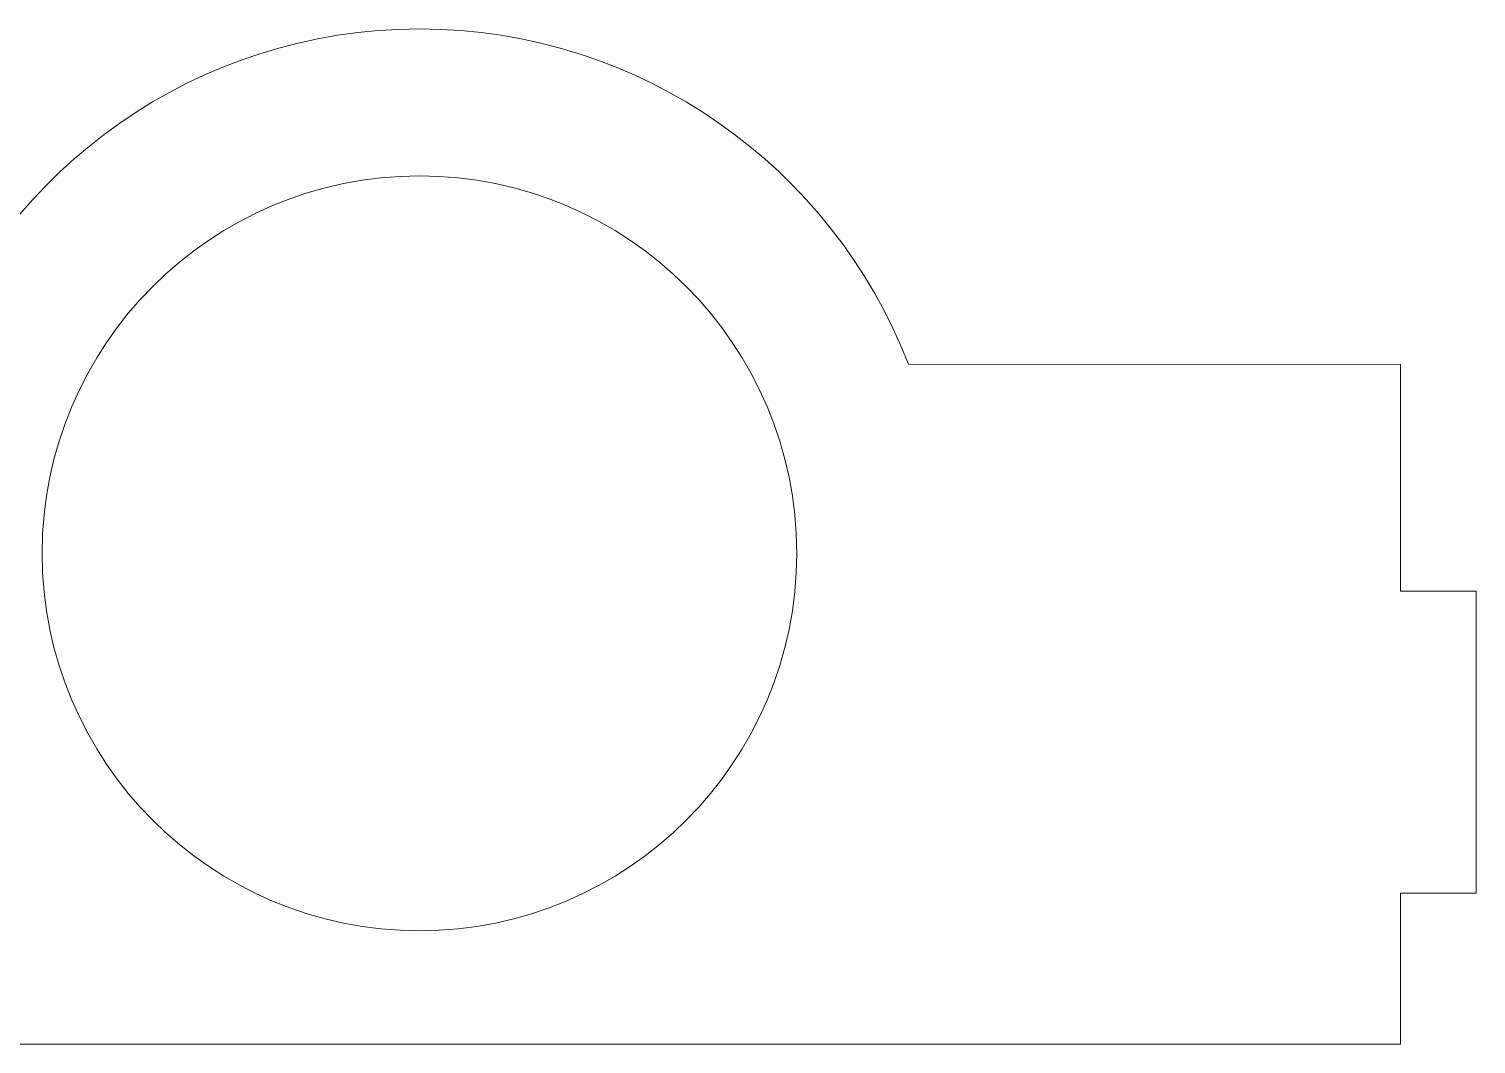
# Model space of a CAD drawing. Header units: centimetres. Extents: x -232 to 19, y -54 to 117.
# Drawn here: x -140.4 to -128.9, y -22.29 to -14.22 of the extents above; entities that cross this region are included whole.
import ezdxf

# ---------------------------------------------------------------- set-up
doc = ezdxf.new("R2010")
doc.units = ezdxf.units.CM
doc.header["$MEASUREMENT"] = 0
doc.layers.add('layer 1', color=7, linetype='Continuous')

msp = doc.modelspace()

# ---------------------------------------------------------------- linework, layer by layer
at = {"layer": 'layer 1', "color": 250, "lineweight": 9}
for points, knots in [([(-167.58385, -16.8827), (-167.58385, -16.8827), (-171.49636, -16.88677), (-171.49636, -16.88677), (-171.49636, -16.88677), (-171.49636, -16.88677), (-171.49636, -18.68676), (-171.49636, -18.68676), (-171.49636, -18.68676), (-171.49636, -18.68676), (-172.09635, -18.68676), (-172.09635, -18.68676), (-172.09635, -18.68676), (-172.09635, -18.68676), (-172.09635, -21.08675), (-172.09635, -21.08675), (-172.09635, -21.08675), (-172.09635, -21.08675), (-171.49636, -21.08675), (-171.49636, -21.08675), (-171.49636, -21.08675), (-171.49636, -21.08675), (-171.49636, -22.28675), (-171.49636, -22.28675), (-171.49636, -22.28675), (-171.49636, -22.28675), (-129.49645, -22.28675), (-129.49645, -22.28675), (-129.49645, -22.28675), (-129.49645, -22.28675), (-129.49645, -21.08675), (-129.49645, -21.08675), (-129.49645, -21.08675), (-129.49645, -21.08675), (-128.89645, -21.08675), (-128.89645, -21.08675), (-128.89645, -21.08675), (-128.89645, -21.08675), (-128.89645, -18.68676), (-128.89645, -18.68676), (-128.89645, -18.68676), (-128.89645, -18.68676), (-129.49645, -18.68676), (-129.49645, -18.68676), (-129.49645, -18.68676), (-129.49645, -18.68676), (-129.49645, -16.88677), (-129.49645, -16.88677), (-129.49645, -16.88677), (-129.49645, -16.88677), (-133.40891, -16.88279), (-133.40891, -16.88279), (-133.40891, -16.88279), (-133.40891, -16.88279), (-133.46818, -16.7381), (-133.46818, -16.7381), (-133.46818, -16.7381), (-133.46818, -16.7381), (-133.53266, -16.59617), (-133.53266, -16.59617), (-133.53266, -16.59617), (-133.53266, -16.59617), (-133.60223, -16.45713), (-133.60223, -16.45713), (-133.60223, -16.45713), (-133.60223, -16.45713), (-133.67678, -16.32109), (-133.67678, -16.32109), (-133.67678, -16.32109), (-133.67678, -16.32109), (-133.75618, -16.18819), (-133.75618, -16.18819), (-133.75618, -16.18819), (-133.75618, -16.18819), (-133.84031, -16.05853), (-133.84031, -16.05853), (-133.84031, -16.05853), (-133.84031, -16.05853), (-133.92906, -15.93224), (-133.92906, -15.93224), (-133.92906, -15.93224), (-133.92906, -15.93224), (-134.0223, -15.80942), (-134.0223, -15.80942), (-134.0223, -15.80942), (-134.0223, -15.80942), (-134.11991, -15.69022), (-134.11991, -15.69022), (-134.11991, -15.69022), (-134.11991, -15.69022), (-134.22177, -15.57473), (-134.22177, -15.57473), (-134.22177, -15.57473), (-134.22177, -15.57473), (-134.32777, -15.4631), (-134.32777, -15.4631), (-134.32777, -15.4631), (-134.32777, -15.4631), (-134.43779, -15.35542), (-134.43779, -15.35542), (-134.43779, -15.35542), (-134.43779, -15.35542), (-134.55169, -15.25184), (-134.55169, -15.25184), (-134.55169, -15.25184), (-134.55169, -15.25184), (-134.66937, -15.15245), (-134.66937, -15.15245), (-134.66937, -15.15245), (-134.66937, -15.15245), (-134.79071, -15.05739), (-134.79071, -15.05739), (-134.79071, -15.05739), (-134.79071, -15.05739), (-134.91558, -14.96678), (-134.91558, -14.96678), (-134.91558, -14.96678), (-134.91558, -14.96678), (-135.04386, -14.88072), (-135.04386, -14.88072), (-135.04386, -14.88072), (-135.04386, -14.88072), (-135.17544, -14.79935), (-135.17544, -14.79935), (-135.17544, -14.79935), (-135.17544, -14.79935), (-135.3102, -14.72279), (-135.3102, -14.72279), (-135.3102, -14.72279), (-135.3102, -14.72279), (-135.44801, -14.65115), (-135.44801, -14.65115), (-135.44801, -14.65115), (-135.44801, -14.65115), (-135.58876, -14.58454), (-135.58876, -14.58454), (-135.58876, -14.58454), (-135.58876, -14.58454), (-135.73232, -14.5231), (-135.73232, -14.5231), (-135.73232, -14.5231), (-135.73232, -14.5231), (-135.87857, -14.46695), (-135.87857, -14.46695), (-135.87857, -14.46695), (-135.87857, -14.46695), (-136.02741, -14.41619), (-136.02741, -14.41619), (-136.02741, -14.41619), (-136.02741, -14.41619), (-136.1787, -14.37096), (-136.1787, -14.37096), (-136.1787, -14.37096), (-136.1787, -14.37096), (-136.33232, -14.33138), (-136.33232, -14.33138), (-136.33232, -14.33138), (-136.33232, -14.33138), (-136.48817, -14.29755), (-136.48817, -14.29755), (-136.48817, -14.29755), (-136.48817, -14.29755), (-136.64611, -14.2696), (-136.64611, -14.2696), (-136.64611, -14.2696), (-136.64611, -14.2696), (-136.80602, -14.24766), (-136.80602, -14.24766), (-136.80602, -14.24766), (-136.80602, -14.24766), (-136.9678, -14.23184), (-136.9678, -14.23184), (-136.9678, -14.23184), (-136.9678, -14.23184), (-137.13131, -14.22226), (-137.13131, -14.22226), (-137.13131, -14.22226), (-137.13131, -14.22226), (-137.29644, -14.21904), (-137.29644, -14.21904), (-137.29644, -14.21904), (-137.29644, -14.21904), (-137.46157, -14.22225), (-137.46157, -14.22225), (-137.46157, -14.22225), (-137.46157, -14.22225), (-137.62508, -14.23184), (-137.62508, -14.23184), (-137.62508, -14.23184), (-137.62508, -14.23184), (-137.78686, -14.24766), (-137.78686, -14.24766), (-137.78686, -14.24766), (-137.78686, -14.24766), (-137.94678, -14.2696), (-137.94678, -14.2696), (-137.94678, -14.2696), (-137.94678, -14.2696), (-138.10472, -14.29755), (-138.10472, -14.29755), (-138.10472, -14.29755), (-138.10472, -14.29755), (-138.26057, -14.33138), (-138.26057, -14.33138), (-138.26057, -14.33138), (-138.26057, -14.33138), (-138.4142, -14.37097), (-138.4142, -14.37097), (-138.4142, -14.37097), (-138.4142, -14.37097), (-138.56549, -14.41621), (-138.56549, -14.41621), (-138.56549, -14.41621), (-138.56549, -14.41621), (-138.71433, -14.46696), (-138.71433, -14.46696), (-138.71433, -14.46696), (-138.71433, -14.46696), (-138.86059, -14.52312), (-138.86059, -14.52312), (-138.86059, -14.52312), (-138.86059, -14.52312), (-139.00415, -14.58456), (-139.00415, -14.58456), (-139.00415, -14.58456), (-139.00415, -14.58456), (-139.1449, -14.65116), (-139.1449, -14.65116), (-139.1449, -14.65116), (-139.1449, -14.65116), (-139.28271, -14.7228), (-139.28271, -14.7228), (-139.28271, -14.7228), (-139.28271, -14.7228), (-139.41747, -14.79937), (-139.41747, -14.79937), (-139.41747, -14.79937), (-139.41747, -14.79937), (-139.54905, -14.88074), (-139.54905, -14.88074), (-139.54905, -14.88074), (-139.54905, -14.88074), (-139.67733, -14.96681), (-139.67733, -14.96681), (-139.67733, -14.96681), (-139.67733, -14.96681), (-139.80221, -15.05742), (-139.80221, -15.05742), (-139.80221, -15.05742), (-139.80221, -15.05742), (-139.92354, -15.15248), (-139.92354, -15.15248), (-139.92354, -15.15248), (-139.92354, -15.15248), (-140.04122, -15.25188), (-140.04122, -15.25188), (-140.04122, -15.25188), (-140.04122, -15.25188), (-140.15513, -15.35546), (-140.15513, -15.35546), (-140.15513, -15.35546), (-140.15513, -15.35546), (-140.26514, -15.46314), (-140.26514, -15.46314), (-140.26514, -15.46314), (-140.26514, -15.46314), (-140.37114, -15.57479), (-140.37114, -15.57479), (-140.37114, -15.57479), (-140.37114, -15.57479), (-140.47301, -15.69027), (-140.47301, -15.69027), (-140.47301, -15.69027), (-140.47301, -15.69027), (-140.57062, -15.80948), (-140.57062, -15.80948), (-140.57062, -15.80948), (-140.57062, -15.80948), (-140.66386, -15.93229), (-140.66386, -15.93229), (-140.66386, -15.93229), (-140.66386, -15.93229), (-140.7526, -16.05859), (-140.7526, -16.05859), (-140.7526, -16.05859), (-140.7526, -16.05859), (-140.83673, -16.18826), (-140.83673, -16.18826), (-140.83673, -16.18826), (-140.83673, -16.18826), (-140.91613, -16.32117), (-140.91613, -16.32117), (-140.91613, -16.32117), (-140.91613, -16.32117), (-140.99067, -16.45721), (-140.99067, -16.45721), (-140.99067, -16.45721), (-140.99067, -16.45721), (-141.06024, -16.59625), (-141.06024, -16.59625), (-141.06024, -16.59625), (-141.06024, -16.59625), (-141.12472, -16.73817), (-141.12472, -16.73817), (-141.12472, -16.73817), (-141.12472, -16.73817), (-141.18399, -16.88287), (-141.18399, -16.88287), (-141.18399, -16.88287), (-141.18399, -16.88287), (-159.80935, -16.88153), (-159.80935, -16.88153), (-159.80935, -16.88153), (-159.80935, -16.88153), (-159.86865, -16.7369), (-159.86865, -16.7369), (-159.86865, -16.7369), (-159.86865, -16.7369), (-159.93316, -16.59503), (-159.93316, -16.59503), (-159.93316, -16.59503), (-159.93316, -16.59503), (-160.00275, -16.45606), (-160.00275, -16.45606), (-160.00275, -16.45606), (-160.00275, -16.45606), (-160.07731, -16.32008), (-160.07731, -16.32008), (-160.07731, -16.32008), (-160.07731, -16.32008), (-160.15673, -16.18724), (-160.15673, -16.18724), (-160.15673, -16.18724), (-160.15673, -16.18724), (-160.24087, -16.05763), (-160.24087, -16.05763), (-160.24087, -16.05763), (-160.24087, -16.05763), (-160.32962, -15.93139), (-160.32962, -15.93139), (-160.32962, -15.93139), (-160.32962, -15.93139), (-160.42286, -15.80863), (-160.42286, -15.80863), (-160.42286, -15.80863), (-160.42286, -15.80863), (-160.52047, -15.68949), (-160.52047, -15.68949), (-160.52047, -15.68949), (-160.52047, -15.68949), (-160.62234, -15.57406), (-160.62234, -15.57406), (-160.62234, -15.57406), (-160.62234, -15.57406), (-160.72833, -15.46247), (-160.72833, -15.46247), (-160.72833, -15.46247), (-160.72833, -15.46247), (-160.83834, -15.35485), (-160.83834, -15.35485), (-160.83834, -15.35485), (-160.83834, -15.35485), (-160.95223, -15.25132), (-160.95223, -15.25132), (-160.95223, -15.25132), (-160.95223, -15.25132), (-161.0699, -15.15198), (-161.0699, -15.15198), (-161.0699, -15.15198), (-161.0699, -15.15198), (-161.19122, -15.05696), (-161.19122, -15.05696), (-161.19122, -15.05696), (-161.19122, -15.05696), (-161.31607, -14.96639), (-161.31607, -14.96639), (-161.31607, -14.96639), (-161.31607, -14.96639), (-161.44433, -14.88038), (-161.44433, -14.88038), (-161.44433, -14.88038), (-161.44433, -14.88038), (-161.57589, -14.79905), (-161.57589, -14.79905), (-161.57589, -14.79905), (-161.57589, -14.79905), (-161.71062, -14.72252), (-161.71062, -14.72252), (-161.71062, -14.72252), (-161.71062, -14.72252), (-161.84841, -14.65092), (-161.84841, -14.65092), (-161.84841, -14.65092), (-161.84841, -14.65092), (-161.98912, -14.58435), (-161.98912, -14.58435), (-161.98912, -14.58435), (-161.98912, -14.58435), (-162.13265, -14.52295), (-162.13265, -14.52295), (-162.13265, -14.52295), (-162.13265, -14.52295), (-162.27888, -14.46682), (-162.27888, -14.46682), (-162.27888, -14.46682), (-162.27888, -14.46682), (-162.42768, -14.41609), (-162.42768, -14.41609), (-162.42768, -14.41609), (-162.42768, -14.41609), (-162.57893, -14.37088), (-162.57893, -14.37088), (-162.57893, -14.37088), (-162.57893, -14.37088), (-162.73252, -14.33132), (-162.73252, -14.33132), (-162.73252, -14.33132), (-162.73252, -14.33132), (-162.88832, -14.29751), (-162.88832, -14.29751), (-162.88832, -14.29751), (-162.88832, -14.29751), (-163.04622, -14.26958), (-163.04622, -14.26958), (-163.04622, -14.26958), (-163.04622, -14.26958), (-163.2061, -14.24764), (-163.2061, -14.24764), (-163.2061, -14.24764), (-163.2061, -14.24764), (-163.36783, -14.23183), (-163.36783, -14.23183), (-163.36783, -14.23183), (-163.36783, -14.23183), (-163.5313, -14.22226), (-163.5313, -14.22226), (-163.5313, -14.22226), (-163.5313, -14.22226), (-163.69638, -14.21904), (-163.69638, -14.21904), (-163.69638, -14.21904), (-163.69638, -14.21904), (-163.86151, -14.22225), (-163.86151, -14.22225), (-163.86151, -14.22225), (-163.86151, -14.22225), (-164.02502, -14.23184), (-164.02502, -14.23184), (-164.02502, -14.23184), (-164.02502, -14.23184), (-164.18678, -14.24766), (-164.18678, -14.24766), (-164.18678, -14.24766), (-164.18678, -14.24766), (-164.3467, -14.2696), (-164.3467, -14.2696), (-164.3467, -14.2696), (-164.3467, -14.2696), (-164.50464, -14.29754), (-164.50464, -14.29754), (-164.50464, -14.29754), (-164.50464, -14.29754), (-164.66047, -14.33137), (-164.66047, -14.33137), (-164.66047, -14.33137), (-164.66047, -14.33137), (-164.8141, -14.37096), (-164.8141, -14.37096), (-164.8141, -14.37096), (-164.8141, -14.37096), (-164.96539, -14.41619), (-164.96539, -14.41619), (-164.96539, -14.41619), (-164.96539, -14.41619), (-165.11422, -14.46694), (-165.11422, -14.46694), (-165.11422, -14.46694), (-165.11422, -14.46694), (-165.26047, -14.52309), (-165.26047, -14.52309), (-165.26047, -14.52309), (-165.26047, -14.52309), (-165.40403, -14.58453), (-165.40403, -14.58453), (-165.40403, -14.58453), (-165.40403, -14.58453), (-165.54478, -14.65113), (-165.54478, -14.65113), (-165.54478, -14.65113), (-165.54478, -14.65113), (-165.68258, -14.72277), (-165.68258, -14.72277), (-165.68258, -14.72277), (-165.68258, -14.72277), (-165.81734, -14.79933), (-165.81734, -14.79933), (-165.81734, -14.79933), (-165.81734, -14.79933), (-165.94892, -14.8807), (-165.94892, -14.8807), (-165.94892, -14.8807), (-165.94892, -14.8807), (-166.0772, -14.96675), (-166.0772, -14.96675), (-166.0772, -14.96675), (-166.0772, -14.96675), (-166.20207, -15.05736), (-166.20207, -15.05736), (-166.20207, -15.05736), (-166.20207, -15.05736), (-166.3234, -15.15242), (-166.3234, -15.15242), (-166.3234, -15.15242), (-166.3234, -15.15242), (-166.44108, -15.25181), (-166.44108, -15.25181), (-166.44108, -15.25181), (-166.44108, -15.25181), (-166.55499, -15.35539), (-166.55499, -15.35539), (-166.55499, -15.35539), (-166.55499, -15.35539), (-166.665, -15.46306), (-166.665, -15.46306), (-166.665, -15.46306), (-166.665, -15.46306), (-166.771, -15.57469), (-166.771, -15.57469), (-166.771, -15.57469), (-166.771, -15.57469), (-166.87287, -15.69017), (-166.87287, -15.69017), (-166.87287, -15.69017), (-166.87287, -15.69017), (-166.97047, -15.80937), (-166.97047, -15.80937), (-166.97047, -15.80937), (-166.97047, -15.80937), (-167.06371, -15.93218), (-167.06371, -15.93218), (-167.06371, -15.93218), (-167.06371, -15.93218), (-167.15246, -16.05847), (-167.15246, -16.05847), (-167.15246, -16.05847), (-167.15246, -16.05847), (-167.23659, -16.18813), (-167.23659, -16.18813), (-167.23659, -16.18813), (-167.23659, -16.18813), (-167.31599, -16.32103), (-167.31599, -16.32103), (-167.31599, -16.32103), (-167.31599, -16.32103), (-167.39053, -16.45706), (-167.39053, -16.45706), (-167.39053, -16.45706), (-167.39053, -16.45706), (-167.4601, -16.5961), (-167.4601, -16.5961), (-167.4601, -16.5961), (-167.4601, -16.5961), (-167.52458, -16.73801), (-167.52458, -16.73801), (-167.52458, -16.73801), (-167.52458, -16.73801), (-167.58385, -16.8827), (-167.58385, -16.8827)], [0, 0, 0, 0, 0.00699301, 0.00699301, 0.00699301, 0.00699301, 0.01398601, 0.01398601, 0.01398601, 0.01398601, 0.02097902, 0.02097902, 0.02097902, 0.02097902, 0.02797203, 0.02797203, 0.02797203, 0.02797203, 0.03496503, 0.03496503, 0.03496503, 0.03496503, 0.04195804, 0.04195804, 0.04195804, 0.04195804, 0.04895105, 0.04895105, 0.04895105, 0.04895105, 0.05594406, 0.05594406, 0.05594406, 0.05594406, 0.06293706, 0.06293706, 0.06293706, 0.06293706, 0.06993007, 0.06993007, 0.06993007, 0.06993007, 0.07692308, 0.07692308, 0.07692308, 0.07692308, 0.08391608, 0.08391608, 0.08391608, 0.08391608, 0.09090909, 0.09090909, 0.09090909, 0.09090909, 0.0979021, 0.0979021, 0.0979021, 0.0979021, 0.1048951, 0.1048951, 0.1048951, 0.1048951, 0.11188811, 0.11188811, 0.11188811, 0.11188811, 0.11888112, 0.11888112, 0.11888112, 0.11888112, 0.12587413, 0.12587413, 0.12587413, 0.12587413, 0.13286713, 0.13286713, 0.13286713, 0.13286713, 0.13986014, 0.13986014, 0.13986014, 0.13986014, 0.14685315, 0.14685315, 0.14685315, 0.14685315, 0.15384615, 0.15384615, 0.15384615, 0.15384615, 0.16083916, 0.16083916, 0.16083916, 0.16083916, 0.16783217, 0.16783217, 0.16783217, 0.16783217, 0.17482517, 0.17482517, 0.17482517, 0.17482517, 0.18181818, 0.18181818, 0.18181818, 0.18181818, 0.18881119, 0.18881119, 0.18881119, 0.18881119, 0.1958042, 0.1958042, 0.1958042, 0.1958042, 0.2027972, 0.2027972, 0.2027972, 0.2027972, 0.20979021, 0.20979021, 0.20979021, 0.20979021, 0.21678322, 0.21678322, 0.21678322, 0.21678322, 0.22377622, 0.22377622, 0.22377622, 0.22377622, 0.23076923, 0.23076923, 0.23076923, 0.23076923, 0.23776224, 0.23776224, 0.23776224, 0.23776224, 0.24475524, 0.24475524, 0.24475524, 0.24475524, 0.25174825, 0.25174825, 0.25174825, 0.25174825, 0.25874126, 0.25874126, 0.25874126, 0.25874126, 0.26573427, 0.26573427, 0.26573427, 0.26573427, 0.27272727, 0.27272727, 0.27272727, 0.27272727, 0.27972028, 0.27972028, 0.27972028, 0.27972028, 0.28671329, 0.28671329, 0.28671329, 0.28671329, 0.29370629, 0.29370629, 0.29370629, 0.29370629, 0.3006993, 0.3006993, 0.3006993, 0.3006993, 0.30769231, 0.30769231, 0.30769231, 0.30769231, 0.31468531, 0.31468531, 0.31468531, 0.31468531, 0.32167832, 0.32167832, 0.32167832, 0.32167832, 0.32867133, 0.32867133, 0.32867133, 0.32867133, 0.33566434, 0.33566434, 0.33566434, 0.33566434, 0.34265734, 0.34265734, 0.34265734, 0.34265734, 0.34965035, 0.34965035, 0.34965035, 0.34965035, 0.35664336, 0.35664336, 0.35664336, 0.35664336, 0.36363636, 0.36363636, 0.36363636, 0.36363636, 0.37062937, 0.37062937, 0.37062937, 0.37062937, 0.37762238, 0.37762238, 0.37762238, 0.37762238, 0.38461538, 0.38461538, 0.38461538, 0.38461538, 0.39160839, 0.39160839, 0.39160839, 0.39160839, 0.3986014, 0.3986014, 0.3986014, 0.3986014, 0.40559441, 0.40559441, 0.40559441, 0.40559441, 0.41258741, 0.41258741, 0.41258741, 0.41258741, 0.41958042, 0.41958042, 0.41958042, 0.41958042, 0.42657343, 0.42657343, 0.42657343, 0.42657343, 0.43356643, 0.43356643, 0.43356643, 0.43356643, 0.44055944, 0.44055944, 0.44055944, 0.44055944, 0.44755245, 0.44755245, 0.44755245, 0.44755245, 0.45454545, 0.45454545, 0.45454545, 0.45454545, 0.46153846, 0.46153846, 0.46153846, 0.46153846, 0.46853147, 0.46853147, 0.46853147, 0.46853147, 0.47552448, 0.47552448, 0.47552448, 0.47552448, 0.48251748, 0.48251748, 0.48251748, 0.48251748, 0.48951049, 0.48951049, 0.48951049, 0.48951049, 0.4965035, 0.4965035, 0.4965035, 0.4965035, 0.5034965, 0.5034965, 0.5034965, 0.5034965, 0.51048951, 0.51048951, 0.51048951, 0.51048951, 0.51748252, 0.51748252, 0.51748252, 0.51748252, 0.52447552, 0.52447552, 0.52447552, 0.52447552, 0.53146853, 0.53146853, 0.53146853, 0.53146853, 0.53846154, 0.53846154, 0.53846154, 0.53846154, 0.54545455, 0.54545455, 0.54545455, 0.54545455, 0.55244755, 0.55244755, 0.55244755, 0.55244755, 0.55944056, 0.55944056, 0.55944056, 0.55944056, 0.56643357, 0.56643357, 0.56643357, 0.56643357, 0.57342657, 0.57342657, 0.57342657, 0.57342657, 0.58041958, 0.58041958, 0.58041958, 0.58041958, 0.58741259, 0.58741259, 0.58741259, 0.58741259, 0.59440559, 0.59440559, 0.59440559, 0.59440559, 0.6013986, 0.6013986, 0.6013986, 0.6013986, 0.60839161, 0.60839161, 0.60839161, 0.60839161, 0.61538462, 0.61538462, 0.61538462, 0.61538462, 0.62237762, 0.62237762, 0.62237762, 0.62237762, 0.62937063, 0.62937063, 0.62937063, 0.62937063, 0.63636364, 0.63636364, 0.63636364, 0.63636364, 0.64335664, 0.64335664, 0.64335664, 0.64335664, 0.65034965, 0.65034965, 0.65034965, 0.65034965, 0.65734266, 0.65734266, 0.65734266, 0.65734266, 0.66433566, 0.66433566, 0.66433566, 0.66433566, 0.67132867, 0.67132867, 0.67132867, 0.67132867, 0.67832168, 0.67832168, 0.67832168, 0.67832168, 0.68531469, 0.68531469, 0.68531469, 0.68531469, 0.69230769, 0.69230769, 0.69230769, 0.69230769, 0.6993007, 0.6993007, 0.6993007, 0.6993007, 0.70629371, 0.70629371, 0.70629371, 0.70629371, 0.71328671, 0.71328671, 0.71328671, 0.71328671, 0.72027972, 0.72027972, 0.72027972, 0.72027972, 0.72727273, 0.72727273, 0.72727273, 0.72727273, 0.73426573, 0.73426573, 0.73426573, 0.73426573, 0.74125874, 0.74125874, 0.74125874, 0.74125874, 0.74825175, 0.74825175, 0.74825175, 0.74825175, 0.75524476, 0.75524476, 0.75524476, 0.75524476, 0.76223776, 0.76223776, 0.76223776, 0.76223776, 0.76923077, 0.76923077, 0.76923077, 0.76923077, 0.77622378, 0.77622378, 0.77622378, 0.77622378, 0.78321678, 0.78321678, 0.78321678, 0.78321678, 0.79020979, 0.79020979, 0.79020979, 0.79020979, 0.7972028, 0.7972028, 0.7972028, 0.7972028, 0.8041958, 0.8041958, 0.8041958, 0.8041958, 0.81118881, 0.81118881, 0.81118881, 0.81118881, 0.81818182, 0.81818182, 0.81818182, 0.81818182, 0.82517483, 0.82517483, 0.82517483, 0.82517483, 0.83216783, 0.83216783, 0.83216783, 0.83216783, 0.83916084, 0.83916084, 0.83916084, 0.83916084, 0.84615385, 0.84615385, 0.84615385, 0.84615385, 0.85314685, 0.85314685, 0.85314685, 0.85314685, 0.86013986, 0.86013986, 0.86013986, 0.86013986, 0.86713287, 0.86713287, 0.86713287, 0.86713287, 0.87412587, 0.87412587, 0.87412587, 0.87412587, 0.88111888, 0.88111888, 0.88111888, 0.88111888, 0.88811189, 0.88811189, 0.88811189, 0.88811189, 0.8951049, 0.8951049, 0.8951049, 0.8951049, 0.9020979, 0.9020979, 0.9020979, 0.9020979, 0.90909091, 0.90909091, 0.90909091, 0.90909091, 0.91608392, 0.91608392, 0.91608392, 0.91608392, 0.92307692, 0.92307692, 0.92307692, 0.92307692, 0.93006993, 0.93006993, 0.93006993, 0.93006993, 0.93706294, 0.93706294, 0.93706294, 0.93706294, 0.94405594, 0.94405594, 0.94405594, 0.94405594, 0.95104895, 0.95104895, 0.95104895, 0.95104895, 0.95804196, 0.95804196, 0.95804196, 0.95804196, 0.96503497, 0.96503497, 0.96503497, 0.96503497, 0.97202797, 0.97202797, 0.97202797, 0.97202797, 0.97902098, 0.97902098, 0.97902098, 0.97902098, 0.98601399, 0.98601399, 0.98601399, 0.98601399, 1, 1, 1, 1]), ([(-134.29645, -18.38676), (-134.29645, -18.38676), (-134.30036, -18.23251), (-134.30036, -18.23251), (-134.30036, -18.23251), (-134.30036, -18.23251), (-134.31195, -18.08027), (-134.31195, -18.08027), (-134.31195, -18.08027), (-134.31195, -18.08027), (-134.33105, -17.93023), (-134.33105, -17.93023), (-134.33105, -17.93023), (-134.33105, -17.93023), (-134.35746, -17.78258), (-134.35746, -17.78258), (-134.35746, -17.78258), (-134.35746, -17.78258), (-134.39099, -17.63751), (-134.39099, -17.63751), (-134.39099, -17.63751), (-134.39099, -17.63751), (-134.43145, -17.49521), (-134.43145, -17.49521), (-134.43145, -17.49521), (-134.43145, -17.49521), (-134.47865, -17.35585), (-134.47865, -17.35585), (-134.47865, -17.35585), (-134.47865, -17.35585), (-134.53241, -17.21965), (-134.53241, -17.21965), (-134.53241, -17.21965), (-134.53241, -17.21965), (-134.59253, -17.08678), (-134.59253, -17.08678), (-134.59253, -17.08678), (-134.59253, -17.08678), (-134.65883, -16.95744), (-134.65883, -16.95744), (-134.65883, -16.95744), (-134.65883, -16.95744), (-134.73111, -16.83181), (-134.73111, -16.83181), (-134.73111, -16.83181), (-134.73111, -16.83181), (-134.80919, -16.71008), (-134.80919, -16.71008), (-134.80919, -16.71008), (-134.80919, -16.71008), (-134.89288, -16.59245), (-134.89288, -16.59245), (-134.89288, -16.59245), (-134.89288, -16.59245), (-134.98198, -16.4791), (-134.98198, -16.4791), (-134.98198, -16.4791), (-134.98198, -16.4791), (-135.07631, -16.37022), (-135.07631, -16.37022), (-135.07631, -16.37022), (-135.07631, -16.37022), (-135.17568, -16.266), (-135.17568, -16.266), (-135.17568, -16.266), (-135.17568, -16.266), (-135.2799, -16.16663), (-135.2799, -16.16663), (-135.2799, -16.16663), (-135.2799, -16.16663), (-135.38878, -16.07229), (-135.38878, -16.07229), (-135.38878, -16.07229), (-135.38878, -16.07229), (-135.50213, -15.98319), (-135.50213, -15.98319), (-135.50213, -15.98319), (-135.50213, -15.98319), (-135.61976, -15.8995), (-135.61976, -15.8995), (-135.61976, -15.8995), (-135.61976, -15.8995), (-135.74149, -15.82142), (-135.74149, -15.82142), (-135.74149, -15.82142), (-135.74149, -15.82142), (-135.86712, -15.74914), (-135.86712, -15.74914), (-135.86712, -15.74914), (-135.86712, -15.74914), (-135.99646, -15.68284), (-135.99646, -15.68284), (-135.99646, -15.68284), (-135.99646, -15.68284), (-136.12933, -15.62272), (-136.12933, -15.62272), (-136.12933, -15.62272), (-136.12933, -15.62272), (-136.26553, -15.56896), (-136.26553, -15.56896), (-136.26553, -15.56896), (-136.26553, -15.56896), (-136.40488, -15.52176), (-136.40488, -15.52176), (-136.40488, -15.52176), (-136.40488, -15.52176), (-136.54719, -15.48129), (-136.54719, -15.48129), (-136.54719, -15.48129), (-136.54719, -15.48129), (-136.69226, -15.44776), (-136.69226, -15.44776), (-136.69226, -15.44776), (-136.69226, -15.44776), (-136.83991, -15.42136), (-136.83991, -15.42136), (-136.83991, -15.42136), (-136.83991, -15.42136), (-136.98995, -15.40226), (-136.98995, -15.40226), (-136.98995, -15.40226), (-136.98995, -15.40226), (-137.14219, -15.39067), (-137.14219, -15.39067), (-137.14219, -15.39067), (-137.14219, -15.39067), (-137.29644, -15.38676), (-137.29644, -15.38676), (-137.29644, -15.38676), (-137.29644, -15.38676), (-137.45068, -15.39067), (-137.45068, -15.39067), (-137.45068, -15.39067), (-137.45068, -15.39067), (-137.60292, -15.40226), (-137.60292, -15.40226), (-137.60292, -15.40226), (-137.60292, -15.40226), (-137.75296, -15.42136), (-137.75296, -15.42136), (-137.75296, -15.42136), (-137.75296, -15.42136), (-137.90061, -15.44776), (-137.90061, -15.44776), (-137.90061, -15.44776), (-137.90061, -15.44776), (-138.04568, -15.4813), (-138.04568, -15.4813), (-138.04568, -15.4813), (-138.04568, -15.4813), (-138.18799, -15.52176), (-138.18799, -15.52176), (-138.18799, -15.52176), (-138.18799, -15.52176), (-138.32733, -15.56896), (-138.32733, -15.56896), (-138.32733, -15.56896), (-138.32733, -15.56896), (-138.46354, -15.62272), (-138.46354, -15.62272), (-138.46354, -15.62272), (-138.46354, -15.62272), (-138.5964, -15.68284), (-138.5964, -15.68284), (-138.5964, -15.68284), (-138.5964, -15.68284), (-138.72575, -15.74914), (-138.72575, -15.74914), (-138.72575, -15.74914), (-138.72575, -15.74914), (-138.85138, -15.82142), (-138.85138, -15.82142), (-138.85138, -15.82142), (-138.85138, -15.82142), (-138.9731, -15.89951), (-138.9731, -15.89951), (-138.9731, -15.89951), (-138.9731, -15.89951), (-139.09074, -15.98319), (-139.09074, -15.98319), (-139.09074, -15.98319), (-139.09074, -15.98319), (-139.20409, -16.07229), (-139.20409, -16.07229), (-139.20409, -16.07229), (-139.20409, -16.07229), (-139.31297, -16.16662), (-139.31297, -16.16662), (-139.31297, -16.16662), (-139.31297, -16.16662), (-139.41719, -16.26599), (-139.41719, -16.26599), (-139.41719, -16.26599), (-139.41719, -16.26599), (-139.51656, -16.37021), (-139.51656, -16.37021), (-139.51656, -16.37021), (-139.51656, -16.37021), (-139.61089, -16.4791), (-139.61089, -16.4791), (-139.61089, -16.4791), (-139.61089, -16.4791), (-139.69999, -16.59245), (-139.69999, -16.59245), (-139.69999, -16.59245), (-139.69999, -16.59245), (-139.78368, -16.71008), (-139.78368, -16.71008), (-139.78368, -16.71008), (-139.78368, -16.71008), (-139.86176, -16.83181), (-139.86176, -16.83181), (-139.86176, -16.83181), (-139.86176, -16.83181), (-139.93404, -16.95744), (-139.93404, -16.95744), (-139.93404, -16.95744), (-139.93404, -16.95744), (-140.00034, -17.08678), (-140.00034, -17.08678), (-140.00034, -17.08678), (-140.00034, -17.08678), (-140.06046, -17.21965), (-140.06046, -17.21965), (-140.06046, -17.21965), (-140.06046, -17.21965), (-140.11422, -17.35586), (-140.11422, -17.35586), (-140.11422, -17.35586), (-140.11422, -17.35586), (-140.16142, -17.49521), (-140.16142, -17.49521), (-140.16142, -17.49521), (-140.16142, -17.49521), (-140.20189, -17.63751), (-140.20189, -17.63751), (-140.20189, -17.63751), (-140.20189, -17.63751), (-140.23542, -17.78258), (-140.23542, -17.78258), (-140.23542, -17.78258), (-140.23542, -17.78258), (-140.26182, -17.93023), (-140.26182, -17.93023), (-140.26182, -17.93023), (-140.26182, -17.93023), (-140.28092, -18.08027), (-140.28092, -18.08027), (-140.28092, -18.08027), (-140.28092, -18.08027), (-140.29252, -18.23251), (-140.29252, -18.23251), (-140.29252, -18.23251), (-140.29252, -18.23251), (-140.29643, -18.38676), (-140.29643, -18.38676), (-140.29643, -18.38676), (-140.29643, -18.38676), (-140.29252, -18.54101), (-140.29252, -18.54101), (-140.29252, -18.54101), (-140.29252, -18.54101), (-140.28092, -18.69324), (-140.28092, -18.69324), (-140.28092, -18.69324), (-140.28092, -18.69324), (-140.26182, -18.84329), (-140.26182, -18.84329), (-140.26182, -18.84329), (-140.26182, -18.84329), (-140.23542, -18.99093), (-140.23542, -18.99093), (-140.23542, -18.99093), (-140.23542, -18.99093), (-140.20189, -19.136), (-140.20189, -19.136), (-140.20189, -19.136), (-140.20189, -19.136), (-140.16142, -19.2783), (-140.16142, -19.2783), (-140.16142, -19.2783), (-140.16142, -19.2783), (-140.11422, -19.41765), (-140.11422, -19.41765), (-140.11422, -19.41765), (-140.11422, -19.41765), (-140.06046, -19.55385), (-140.06046, -19.55385), (-140.06046, -19.55385), (-140.06046, -19.55385), (-140.00034, -19.68672), (-140.00034, -19.68672), (-140.00034, -19.68672), (-140.00034, -19.68672), (-139.93404, -19.81606), (-139.93404, -19.81606), (-139.93404, -19.81606), (-139.93404, -19.81606), (-139.86176, -19.94169), (-139.86176, -19.94169), (-139.86176, -19.94169), (-139.86176, -19.94169), (-139.78368, -20.06342), (-139.78368, -20.06342), (-139.78368, -20.06342), (-139.78368, -20.06342), (-139.69999, -20.18105), (-139.69999, -20.18105), (-139.69999, -20.18105), (-139.69999, -20.18105), (-139.61089, -20.2944), (-139.61089, -20.2944), (-139.61089, -20.2944), (-139.61089, -20.2944), (-139.51656, -20.40329), (-139.51656, -20.40329), (-139.51656, -20.40329), (-139.51656, -20.40329), (-139.41719, -20.5075), (-139.41719, -20.5075), (-139.41719, -20.5075), (-139.41719, -20.5075), (-139.31297, -20.60688), (-139.31297, -20.60688), (-139.31297, -20.60688), (-139.31297, -20.60688), (-139.20409, -20.7012), (-139.20409, -20.7012), (-139.20409, -20.7012), (-139.20409, -20.7012), (-139.09074, -20.79031), (-139.09074, -20.79031), (-139.09074, -20.79031), (-139.09074, -20.79031), (-138.9731, -20.874), (-138.9731, -20.874), (-138.9731, -20.874), (-138.9731, -20.874), (-138.85138, -20.95208), (-138.85138, -20.95208), (-138.85138, -20.95208), (-138.85138, -20.95208), (-138.72575, -21.02436), (-138.72575, -21.02436), (-138.72575, -21.02436), (-138.72575, -21.02436), (-138.5964, -21.09066), (-138.5964, -21.09066), (-138.5964, -21.09066), (-138.5964, -21.09066), (-138.46354, -21.15078), (-138.46354, -21.15078), (-138.46354, -21.15078), (-138.46354, -21.15078), (-138.32733, -21.20454), (-138.32733, -21.20454), (-138.32733, -21.20454), (-138.32733, -21.20454), (-138.18799, -21.25175), (-138.18799, -21.25175), (-138.18799, -21.25175), (-138.18799, -21.25175), (-138.04568, -21.2922), (-138.04568, -21.2922), (-138.04568, -21.2922), (-138.04568, -21.2922), (-137.90061, -21.32574), (-137.90061, -21.32574), (-137.90061, -21.32574), (-137.90061, -21.32574), (-137.75296, -21.35214), (-137.75296, -21.35214), (-137.75296, -21.35214), (-137.75296, -21.35214), (-137.60292, -21.37124), (-137.60292, -21.37124), (-137.60292, -21.37124), (-137.60292, -21.37124), (-137.45068, -21.38284), (-137.45068, -21.38284), (-137.45068, -21.38284), (-137.45068, -21.38284), (-137.29644, -21.38675), (-137.29644, -21.38675), (-137.29644, -21.38675), (-137.29644, -21.38675), (-137.14219, -21.38284), (-137.14219, -21.38284), (-137.14219, -21.38284), (-137.14219, -21.38284), (-136.98995, -21.37124), (-136.98995, -21.37124), (-136.98995, -21.37124), (-136.98995, -21.37124), (-136.83991, -21.35214), (-136.83991, -21.35214), (-136.83991, -21.35214), (-136.83991, -21.35214), (-136.69226, -21.32574), (-136.69226, -21.32574), (-136.69226, -21.32574), (-136.69226, -21.32574), (-136.54719, -21.29221), (-136.54719, -21.29221), (-136.54719, -21.29221), (-136.54719, -21.29221), (-136.40488, -21.25175), (-136.40488, -21.25175), (-136.40488, -21.25175), (-136.40488, -21.25175), (-136.26553, -21.20454), (-136.26553, -21.20454), (-136.26553, -21.20454), (-136.26553, -21.20454), (-136.12933, -21.15078), (-136.12933, -21.15078), (-136.12933, -21.15078), (-136.12933, -21.15078), (-135.99646, -21.09065), (-135.99646, -21.09065), (-135.99646, -21.09065), (-135.99646, -21.09065), (-135.86712, -21.02436), (-135.86712, -21.02436), (-135.86712, -21.02436), (-135.86712, -21.02436), (-135.74149, -20.95208), (-135.74149, -20.95208), (-135.74149, -20.95208), (-135.74149, -20.95208), (-135.61976, -20.874), (-135.61976, -20.874), (-135.61976, -20.874), (-135.61976, -20.874), (-135.50213, -20.79031), (-135.50213, -20.79031), (-135.50213, -20.79031), (-135.50213, -20.79031), (-135.38878, -20.7012), (-135.38878, -20.7012), (-135.38878, -20.7012), (-135.38878, -20.7012), (-135.2799, -20.60687), (-135.2799, -20.60687), (-135.2799, -20.60687), (-135.2799, -20.60687), (-135.17568, -20.5075), (-135.17568, -20.5075), (-135.17568, -20.5075), (-135.17568, -20.5075), (-135.07631, -20.40328), (-135.07631, -20.40328), (-135.07631, -20.40328), (-135.07631, -20.40328), (-134.98198, -20.2944), (-134.98198, -20.2944), (-134.98198, -20.2944), (-134.98198, -20.2944), (-134.89288, -20.18105), (-134.89288, -20.18105), (-134.89288, -20.18105), (-134.89288, -20.18105), (-134.80919, -20.06341), (-134.80919, -20.06341), (-134.80919, -20.06341), (-134.80919, -20.06341), (-134.73111, -19.94169), (-134.73111, -19.94169), (-134.73111, -19.94169), (-134.73111, -19.94169), (-134.65883, -19.81606), (-134.65883, -19.81606), (-134.65883, -19.81606), (-134.65883, -19.81606), (-134.59253, -19.68672), (-134.59253, -19.68672), (-134.59253, -19.68672), (-134.59253, -19.68672), (-134.53241, -19.55385), (-134.53241, -19.55385), (-134.53241, -19.55385), (-134.53241, -19.55385), (-134.47865, -19.41765), (-134.47865, -19.41765), (-134.47865, -19.41765), (-134.47865, -19.41765), (-134.43145, -19.27831), (-134.43145, -19.27831), (-134.43145, -19.27831), (-134.43145, -19.27831), (-134.39099, -19.136), (-134.39099, -19.136), (-134.39099, -19.136), (-134.39099, -19.136), (-134.35746, -18.99093), (-134.35746, -18.99093), (-134.35746, -18.99093), (-134.35746, -18.99093), (-134.33105, -18.84328), (-134.33105, -18.84328), (-134.33105, -18.84328), (-134.33105, -18.84328), (-134.31195, -18.69324), (-134.31195, -18.69324), (-134.31195, -18.69324), (-134.31195, -18.69324), (-134.30036, -18.54101), (-134.30036, -18.54101), (-134.30036, -18.54101), (-134.30036, -18.54101), (-134.29645, -18.38676), (-134.29645, -18.38676)], [0, 0, 0, 0, 0.00775194, 0.00775194, 0.00775194, 0.00775194, 0.01550388, 0.01550388, 0.01550388, 0.01550388, 0.02325581, 0.02325581, 0.02325581, 0.02325581, 0.03100775, 0.03100775, 0.03100775, 0.03100775, 0.03875969, 0.03875969, 0.03875969, 0.03875969, 0.04651163, 0.04651163, 0.04651163, 0.04651163, 0.05426357, 0.05426357, 0.05426357, 0.05426357, 0.0620155, 0.0620155, 0.0620155, 0.0620155, 0.06976744, 0.06976744, 0.06976744, 0.06976744, 0.07751938, 0.07751938, 0.07751938, 0.07751938, 0.08527132, 0.08527132, 0.08527132, 0.08527132, 0.09302326, 0.09302326, 0.09302326, 0.09302326, 0.10077519, 0.10077519, 0.10077519, 0.10077519, 0.10852713, 0.10852713, 0.10852713, 0.10852713, 0.11627907, 0.11627907, 0.11627907, 0.11627907, 0.12403101, 0.12403101, 0.12403101, 0.12403101, 0.13178295, 0.13178295, 0.13178295, 0.13178295, 0.13953488, 0.13953488, 0.13953488, 0.13953488, 0.14728682, 0.14728682, 0.14728682, 0.14728682, 0.15503876, 0.15503876, 0.15503876, 0.15503876, 0.1627907, 0.1627907, 0.1627907, 0.1627907, 0.17054264, 0.17054264, 0.17054264, 0.17054264, 0.17829457, 0.17829457, 0.17829457, 0.17829457, 0.18604651, 0.18604651, 0.18604651, 0.18604651, 0.19379845, 0.19379845, 0.19379845, 0.19379845, 0.20155039, 0.20155039, 0.20155039, 0.20155039, 0.20930233, 0.20930233, 0.20930233, 0.20930233, 0.21705426, 0.21705426, 0.21705426, 0.21705426, 0.2248062, 0.2248062, 0.2248062, 0.2248062, 0.23255814, 0.23255814, 0.23255814, 0.23255814, 0.24031008, 0.24031008, 0.24031008, 0.24031008, 0.24806202, 0.24806202, 0.24806202, 0.24806202, 0.25581395, 0.25581395, 0.25581395, 0.25581395, 0.26356589, 0.26356589, 0.26356589, 0.26356589, 0.27131783, 0.27131783, 0.27131783, 0.27131783, 0.27906977, 0.27906977, 0.27906977, 0.27906977, 0.28682171, 0.28682171, 0.28682171, 0.28682171, 0.29457364, 0.29457364, 0.29457364, 0.29457364, 0.30232558, 0.30232558, 0.30232558, 0.30232558, 0.31007752, 0.31007752, 0.31007752, 0.31007752, 0.31782946, 0.31782946, 0.31782946, 0.31782946, 0.3255814, 0.3255814, 0.3255814, 0.3255814, 0.33333333, 0.33333333, 0.33333333, 0.33333333, 0.34108527, 0.34108527, 0.34108527, 0.34108527, 0.34883721, 0.34883721, 0.34883721, 0.34883721, 0.35658915, 0.35658915, 0.35658915, 0.35658915, 0.36434109, 0.36434109, 0.36434109, 0.36434109, 0.37209302, 0.37209302, 0.37209302, 0.37209302, 0.37984496, 0.37984496, 0.37984496, 0.37984496, 0.3875969, 0.3875969, 0.3875969, 0.3875969, 0.39534884, 0.39534884, 0.39534884, 0.39534884, 0.40310078, 0.40310078, 0.40310078, 0.40310078, 0.41085271, 0.41085271, 0.41085271, 0.41085271, 0.41860465, 0.41860465, 0.41860465, 0.41860465, 0.42635659, 0.42635659, 0.42635659, 0.42635659, 0.43410853, 0.43410853, 0.43410853, 0.43410853, 0.44186047, 0.44186047, 0.44186047, 0.44186047, 0.4496124, 0.4496124, 0.4496124, 0.4496124, 0.45736434, 0.45736434, 0.45736434, 0.45736434, 0.46511628, 0.46511628, 0.46511628, 0.46511628, 0.47286822, 0.47286822, 0.47286822, 0.47286822, 0.48062016, 0.48062016, 0.48062016, 0.48062016, 0.48837209, 0.48837209, 0.48837209, 0.48837209, 0.49612403, 0.49612403, 0.49612403, 0.49612403, 0.50387597, 0.50387597, 0.50387597, 0.50387597, 0.51162791, 0.51162791, 0.51162791, 0.51162791, 0.51937984, 0.51937984, 0.51937984, 0.51937984, 0.52713178, 0.52713178, 0.52713178, 0.52713178, 0.53488372, 0.53488372, 0.53488372, 0.53488372, 0.54263566, 0.54263566, 0.54263566, 0.54263566, 0.5503876, 0.5503876, 0.5503876, 0.5503876, 0.55813953, 0.55813953, 0.55813953, 0.55813953, 0.56589147, 0.56589147, 0.56589147, 0.56589147, 0.57364341, 0.57364341, 0.57364341, 0.57364341, 0.58139535, 0.58139535, 0.58139535, 0.58139535, 0.58914729, 0.58914729, 0.58914729, 0.58914729, 0.59689922, 0.59689922, 0.59689922, 0.59689922, 0.60465116, 0.60465116, 0.60465116, 0.60465116, 0.6124031, 0.6124031, 0.6124031, 0.6124031, 0.62015504, 0.62015504, 0.62015504, 0.62015504, 0.62790698, 0.62790698, 0.62790698, 0.62790698, 0.63565891, 0.63565891, 0.63565891, 0.63565891, 0.64341085, 0.64341085, 0.64341085, 0.64341085, 0.65116279, 0.65116279, 0.65116279, 0.65116279, 0.65891473, 0.65891473, 0.65891473, 0.65891473, 0.66666667, 0.66666667, 0.66666667, 0.66666667, 0.6744186, 0.6744186, 0.6744186, 0.6744186, 0.68217054, 0.68217054, 0.68217054, 0.68217054, 0.68992248, 0.68992248, 0.68992248, 0.68992248, 0.69767442, 0.69767442, 0.69767442, 0.69767442, 0.70542636, 0.70542636, 0.70542636, 0.70542636, 0.71317829, 0.71317829, 0.71317829, 0.71317829, 0.72093023, 0.72093023, 0.72093023, 0.72093023, 0.72868217, 0.72868217, 0.72868217, 0.72868217, 0.73643411, 0.73643411, 0.73643411, 0.73643411, 0.74418605, 0.74418605, 0.74418605, 0.74418605, 0.75193798, 0.75193798, 0.75193798, 0.75193798, 0.75968992, 0.75968992, 0.75968992, 0.75968992, 0.76744186, 0.76744186, 0.76744186, 0.76744186, 0.7751938, 0.7751938, 0.7751938, 0.7751938, 0.78294574, 0.78294574, 0.78294574, 0.78294574, 0.79069767, 0.79069767, 0.79069767, 0.79069767, 0.79844961, 0.79844961, 0.79844961, 0.79844961, 0.80620155, 0.80620155, 0.80620155, 0.80620155, 0.81395349, 0.81395349, 0.81395349, 0.81395349, 0.82170543, 0.82170543, 0.82170543, 0.82170543, 0.82945736, 0.82945736, 0.82945736, 0.82945736, 0.8372093, 0.8372093, 0.8372093, 0.8372093, 0.84496124, 0.84496124, 0.84496124, 0.84496124, 0.85271318, 0.85271318, 0.85271318, 0.85271318, 0.86046512, 0.86046512, 0.86046512, 0.86046512, 0.86821705, 0.86821705, 0.86821705, 0.86821705, 0.87596899, 0.87596899, 0.87596899, 0.87596899, 0.88372093, 0.88372093, 0.88372093, 0.88372093, 0.89147287, 0.89147287, 0.89147287, 0.89147287, 0.89922481, 0.89922481, 0.89922481, 0.89922481, 0.90697674, 0.90697674, 0.90697674, 0.90697674, 0.91472868, 0.91472868, 0.91472868, 0.91472868, 0.92248062, 0.92248062, 0.92248062, 0.92248062, 0.93023256, 0.93023256, 0.93023256, 0.93023256, 0.9379845, 0.9379845, 0.9379845, 0.9379845, 0.94573643, 0.94573643, 0.94573643, 0.94573643, 0.95348837, 0.95348837, 0.95348837, 0.95348837, 0.96124031, 0.96124031, 0.96124031, 0.96124031, 0.96899225, 0.96899225, 0.96899225, 0.96899225, 0.97674419, 0.97674419, 0.97674419, 0.97674419, 0.98449612, 0.98449612, 0.98449612, 0.98449612, 1, 1, 1, 1])]:
    msp.add_open_spline(points, degree=3, knots=knots, dxfattribs=at)

doc.saveas('drawing.dxf')
